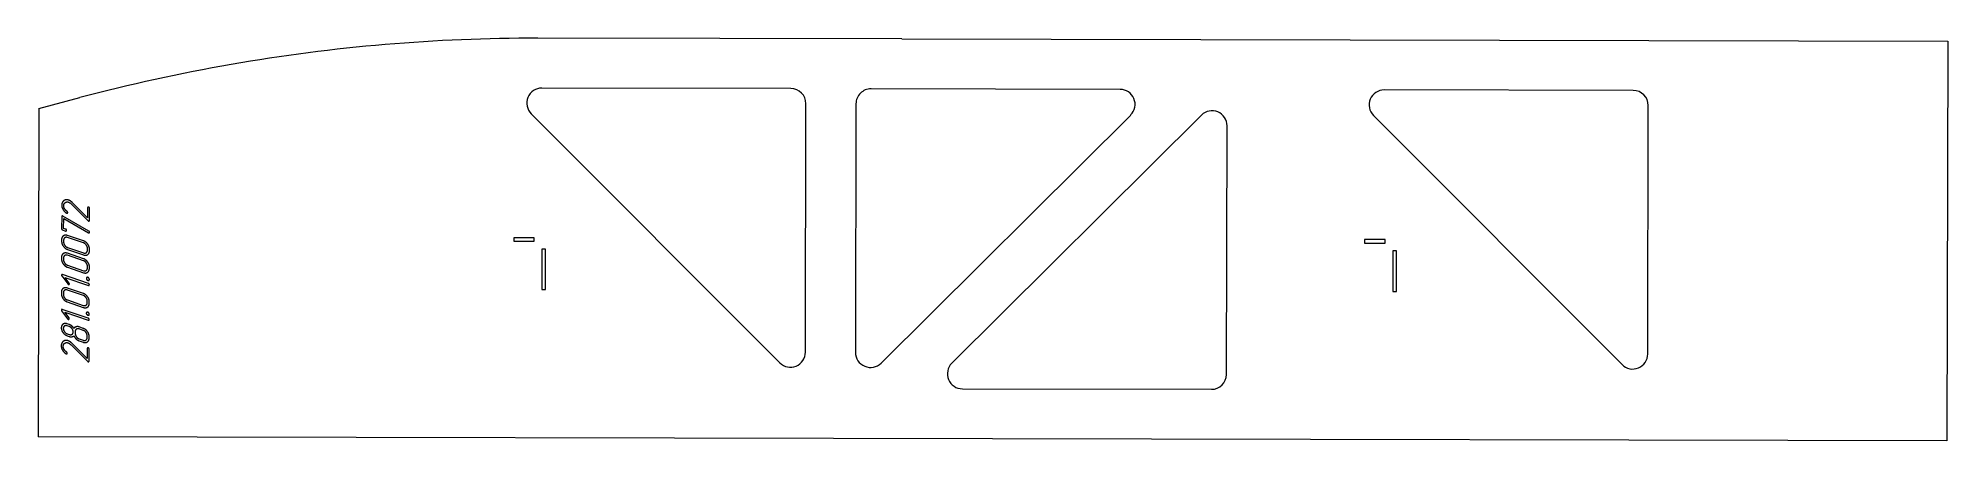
# Model space of a CAD drawing. Header units: millimetres. Extents: x 0 to 1908, y -4 to 399.
import ezdxf

# ---------------------------------------------------------------- set-up
doc = ezdxf.new("R2010")
doc.units = ezdxf.units.MM
doc.linetypes.add('K5LT_BASIC', pattern=[0])
doc.layers.add('Engraving', color=7, linetype='Continuous')

msp = doc.modelspace()

# ---------------------------------------------------------------- linework, layer by layer
at = {"color": 143, "linetype": 'K5LT_BASIC', "lineweight": 15, "true_color": 0x33acca}
for p, q in [((862.6, 398.1), (499, 398.9)), ((862.6, 398.1), (1907.6, 395.9)), ((1907.6, 395.9), (1906.7, -4.1)), ((751.9, 348.4), (503.2, 348.9)), ((1080.7, 347.7), (831.9, 348.2)), ((1593.4, 346.6), (1344.6, 347.1)), ((0.7, 328.5), (0, 0)), ((0.7, 328.5), (41.6, 339.4)), ((766.4, 84.6), (766.9, 333.3)), ((816.9, 333.2), (816.4, 84.5)), ((1607.8, 82.7), (1608.3, 331.5)), ((492.5, 323.3), (740.7, 74)), ((842, 73.8), (1091.3, 322)), ((1162, 321.9), (912.7, 73.6)), ((1187, 62.4), (1187.6, 311.2)), ((1333.9, 321.5), (1582.2, 72.2)), ((475, 199.2), (475, 195.7)), ((495.5, 199.2), (475, 199.2)), ((475, 195.7), (495.5, 195.7)), ((495.5, 195.7), (495.5, 199.2)), ((1325, 197.4), (1325, 193.9)), ((1345.5, 197.3), (1325, 197.4)), ((1325, 193.9), (1345.5, 193.8)), ((1345.5, 193.8), (1345.5, 197.3)), ((506.7, 187.9), (503.2, 187.9)), ((503.2, 187.9), (503.2, 147.4)), ((506.7, 147.4), (506.7, 187.9)), ((1356.7, 186), (1353.2, 186)), ((1353.2, 186), (1353.2, 145.5)), ((1356.7, 145.5), (1356.7, 186)), ((503.2, 147.4), (506.7, 147.4)), ((1353.2, 145.5), (1356.7, 145.5)), ((923.2, 48), (1172, 47.5)), ((1906.7, -4.1), (0, 0))]:
    msp.add_line(p, q, dxfattribs=at)
for centre, start, end in [((503.1, 333.9), 89.8761, 224.8761), ((751.9, 333.4), 359.8761, 89.8761), ((831.9, 333.2), 89.8761, 179.8761), ((1080.7, 332.7), 314.8761, 89.8761), ((1344.5, 332.1), 89.8761, 224.8761), ((1593.3, 331.6), 359.8761, 89.8761), ((1172.6, 311.3), 359.8761, 134.8761), ((751.4, 84.6), 224.8761, 359.8761), ((831.4, 84.4), 179.8761, 314.8761), ((1592.8, 82.8), 224.8761, 359.8761), ((923.2, 63), 134.8761, 269.8761), ((1172, 62.5), 269.8761, 359.8761)]:
    msp.add_arc(centre, 15, start, end, dxfattribs=at)
msp.add_open_spline([(499, 398.9), (448.3, 399), (345.8, 394.7), (192.4, 374.8), (91.4, 352.6), (41.6, 339.4)], degree=3, knots=[0.016225, 0.016225, 0.016225, 0.016225, 1, 2, 3, 3, 3, 3], dxfattribs=at)
at = {"layer": 'Engraving', "color": 143, "linetype": 'K5LT_BASIC', "lineweight": 15, "true_color": 0x33acca}
for p, q in [((31.8, 234), (32.5, 233.5)), ((32.5, 233.5), (33.3, 232.8)), ((33.3, 232.8), (49.8, 216.2)), ((49.3, 219.1), (34.4, 234.1)), ((49.4, 229.1), (49.3, 219.1)), ((23.5, 220.3), (23.4, 208.3)), ((24.7, 220.8), (24.4, 221)), ((50.5, 205.9), (24.7, 220.8)), ((25.4, 208.6), (25.5, 218.3)), ((25.5, 218.3), (50.1, 204.1)), ((28.2, 223.9), (28.6, 223.7)), ((51.3, 216.5), (51.4, 228.4)), ((23.4, 197.5), (23.4, 195.5)), ((24.4, 207), (27.4, 205.9)), ((27.4, 207.9), (25.4, 208.6)), ((25.4, 196.8), (25.4, 194.8)), ((45.3, 196), (29.4, 201.4)), ((45.3, 194), (29.4, 199.4)), ((50.1, 204.1), (50.3, 204)), ((51.3, 204.7), (51.1, 205.4)), ((23.3, 179.7), (23.3, 177.7)), ((25.3, 179), (25.3, 177)), ((29.3, 189.5), (45.2, 184)), ((29.3, 187.5), (45.2, 182)), ((45.2, 178.2), (29.3, 183.6)), ((45.2, 176.2), (29.3, 181.7)), ((29.3, 171.7), (45.2, 166.2)), ((49.2, 186.6), (49.2, 188.6)), ((51.2, 185.9), (51.2, 187.9)), ((23.6, 160.9), (29.5, 152.9)), ((50.1, 153.4), (24.3, 162.3)), ((26.6, 159.5), (50.1, 151.5)), ((30.9, 153.8), (26.6, 159.5)), ((29.3, 169.7), (45.2, 164.2)), ((49.2, 168.8), (49.2, 170.8)), ((51.1, 168.2), (51.2, 170.1)), ((23.2, 144.9), (23.2, 142.9)), ((25.2, 144.2), (25.2, 142.2)), ((29.1, 134.9), (45, 129.4)), ((45.1, 143.4), (29.2, 148.8)), ((45.1, 141.4), (29.2, 146.8)), ((29.2, 136.9), (45, 131.4)), ((49, 134), (49, 136)), ((51, 133.3), (51, 135.3)), ((23.4, 126.1), (29.4, 118.1)), ((50, 118.6), (24.1, 127.5)), ((26.5, 124.7), (50, 116.6)), ((30.8, 119), (26.5, 124.7)), ((23.1, 109.1), (23.1, 108.4)), ((23.1, 108.4), (23.2, 107.8)), ((23.2, 107.8), (23.5, 106.6)), ((27.8, 113.3), (26.7, 113.4)), ((28.4, 113.2), (27.8, 113.3)), ((29, 113), (28.4, 113.2)), ((31.1, 112.3), (29, 113)), ((31.1, 110.3), (29, 111)), ((29, 103.1), (31, 102.4)), ((29, 101.1), (31, 100.4)), ((37, 105.3), (37, 103.3)), ((40.9, 96), (44.9, 94.6)), ((45, 108.5), (41, 109.9)), ((45, 106.5), (41, 107.9)), ((41, 98), (44.9, 96.6)), ((48.9, 99.2), (48.9, 101.2)), ((50.9, 98.5), (50.9, 100.5)), ((27.7, 83.1), (28.1, 82.9)), ((31.3, 93.3), (32, 92.7)), ((32, 92.7), (32.8, 92.1)), ((32.8, 92.1), (49.3, 75.5)), ((48.8, 78.3), (33.9, 93.4)), ((48.9, 88.3), (48.8, 78.3)), ((50.8, 75.8), (50.9, 87.7))]:
    msp.add_line(p, q, dxfattribs=at)
for points in [[(25.5, 236.2), (23.5, 234.6), (23.5, 231.7)], [(23.5, 231.7), (23.5, 229.7), (24.6, 227.7)], [(30.4, 236.8), (27.5, 237.8), (25.5, 236.2)], [(25.5, 231.1), (25.5, 232.1), (25.9, 233)], [(26.3, 228.3), (25.5, 229.8), (25.5, 231.1)], [(25.9, 233), (26.3, 233.8), (27, 234.3)], [(27, 234.3), (28.4, 235.5), (30.4, 234.8)], [(32.3, 235.9), (31.3, 236.5), (30.4, 236.8)], [(30.4, 234.8), (31.1, 234.5), (31.8, 234)], [(34.4, 234.1), (33.2, 235.3), (32.3, 235.9)], [(49.7, 229.7), (49.4, 229.5), (49.4, 229.1)], [(50.4, 229.8), (50, 229.9), (49.7, 229.7)], [(51.1, 229.3), (50.7, 229.6), (50.4, 229.8)], [(51.4, 228.4), (51.4, 228.9), (51.1, 229.3)], [(23.7, 220.9), (23.5, 220.7), (23.5, 220.3)], [(24.4, 221), (24, 221.1), (23.7, 220.9)], [(24.6, 227.7), (25.8, 225.5), (28.2, 223.9)], [(28.9, 225.5), (27.1, 226.9), (26.3, 228.3)], [(28.6, 223.7), (29, 223.5), (29.3, 223.8)], [(29.4, 225), (29.2, 225.3), (28.9, 225.5)], [(29.3, 223.8), (29.5, 224), (29.5, 224.4)], [(29.5, 224.4), (29.5, 224.7), (29.4, 225)], [(49.8, 216.2), (50, 216), (50.2, 215.9)], [(50.2, 215.9), (50.7, 215.8), (51, 215.9)], [(51, 215.9), (51.3, 216.2), (51.3, 216.5)], [(23.4, 208.3), (23.4, 207.3), (24.4, 207)], [(25.2, 201.1), (23.4, 199.9), (23.4, 197.5)], [(23.4, 195.5), (23.4, 193), (25.2, 190.6)], [(29.4, 201.4), (26.9, 202.3), (25.2, 201.1)], [(26.6, 199.2), (25.4, 198.5), (25.4, 196.8)], [(25.4, 194.8), (25.4, 193.2), (26.5, 191.6)], [(26.5, 191.6), (27.7, 190), (29.3, 189.5)], [(29.4, 199.4), (27.7, 200), (26.6, 199.2)], [(28.2, 207.4), (27.9, 207.8), (27.4, 207.9)], [(27.4, 205.9), (27.9, 205.8), (28.1, 206)], [(28.1, 206), (28.4, 206.4), (28.4, 206.6)], [(28.4, 206.6), (28.4, 207), (28.2, 207.4)], [(49.5, 192.8), (47.7, 195.1), (45.3, 196)], [(48.1, 191.8), (47, 193.4), (45.3, 194)], [(49.2, 188.6), (49.2, 190.2), (48.1, 191.8)], [(51.2, 187.9), (51.2, 190.4), (49.5, 192.8)], [(50.3, 204), (50.8, 203.9), (51, 204.1)], [(51.1, 205.4), (50.6, 205.9), (50.5, 205.9)], [(51, 204.1), (51.3, 204.4), (51.3, 204.7)], [(25.1, 183.3), (23.3, 182.2), (23.3, 179.7)], [(23.3, 177.7), (23.3, 175.2), (25.1, 172.9)], [(29.3, 183.6), (26.8, 184.5), (25.1, 183.3)], [(25.1, 172.9), (26.9, 170.5), (29.3, 169.7)], [(25.2, 190.6), (26.9, 188.3), (29.3, 187.5)], [(26.5, 181.4), (25.3, 180.7), (25.3, 179)], [(25.3, 177), (25.3, 175.4), (26.5, 173.8)], [(29.3, 181.7), (27.7, 182.2), (26.5, 181.4)], [(26.5, 173.8), (27.6, 172.3), (29.3, 171.7)], [(45.2, 184), (46.8, 183.5), (48, 184.2)], [(45.2, 182), (47.7, 181.2), (49.5, 182.4)], [(49.4, 175), (47.7, 177.3), (45.2, 178.2)], [(48, 174), (46.9, 175.6), (45.2, 176.2)], [(48, 184.2), (49.2, 185), (49.2, 186.6)], [(49.2, 170.8), (49.2, 172.4), (48, 174)], [(51.2, 170.1), (51.2, 172.6), (49.4, 175)], [(49.5, 182.4), (51.2, 183.6), (51.2, 185.9)], [(23.6, 162.3), (23.3, 162.1), (23.3, 161.7)], [(23.3, 161.7), (23.3, 161.3), (23.6, 160.9)], [(24.3, 162.3), (23.8, 162.5), (23.6, 162.3)], [(29.5, 152.9), (30, 152.4), (30.2, 152.3)], [(31.2, 153), (31.2, 153.4), (30.9, 153.8)], [(30.9, 152.4), (31.2, 152.6), (31.2, 153)], [(45.2, 166.2), (46.8, 165.7), (48, 166.5)], [(45.2, 164.2), (47.7, 163.4), (49.4, 164.6)], [(48, 166.5), (49.2, 167.3), (49.2, 168.8)], [(48.6, 159.4), (48.1, 159.1), (48.1, 158.5)], [(48.1, 158.5), (48.1, 157.8), (48.7, 157.2)], [(49.6, 159.5), (49.1, 159.7), (48.6, 159.4)], [(48.7, 157.2), (49.3, 156.6), (49.6, 156.5)], [(49.4, 164.6), (51.1, 165.9), (51.1, 168.2)], [(50.6, 158.8), (50.2, 159.3), (49.6, 159.5)], [(49.6, 156.5), (50.2, 156.3), (50.7, 156.5)], [(50.9, 152.9), (50.6, 153.3), (50.1, 153.4)], [(51.1, 157.5), (51.1, 158.2), (50.6, 158.8)], [(50.7, 156.5), (51.1, 156.8), (51.1, 157.5)], [(51.1, 152.1), (51.1, 152.5), (50.9, 152.9)], [(25, 148.5), (23.2, 147.3), (23.2, 144.9)], [(23.2, 142.9), (23.2, 140.4), (25, 138)], [(29.2, 148.8), (26.7, 149.7), (25, 148.5)], [(25, 138), (26.8, 135.7), (29.1, 134.9)], [(26.4, 146.6), (25.2, 145.9), (25.2, 144.2)], [(25.2, 142.2), (25.2, 140.6), (26.3, 139)], [(26.3, 139), (27.5, 137.4), (29.2, 136.9)], [(29.2, 146.8), (27.6, 147.4), (26.4, 146.6)], [(30.2, 152.3), (30.6, 152.2), (30.9, 152.4)], [(49.3, 140.2), (47.5, 142.5), (45.1, 143.4)], [(47.9, 139.2), (46.8, 140.8), (45.1, 141.4)], [(47.8, 131.7), (49, 132.4), (49, 134)], [(49, 136), (49, 137.6), (47.9, 139.2)], [(51, 135.3), (51, 137.8), (49.3, 140.2)], [(50.1, 151.5), (50.6, 151.3), (50.9, 151.5)], [(50.9, 151.5), (51.1, 151.9), (51.1, 152.1)], [(23.4, 127.4), (23.2, 127.2), (23.2, 126.8)], [(23.2, 126.8), (23.2, 126.4), (23.4, 126.1)], [(24.1, 127.5), (23.7, 127.7), (23.4, 127.4)], [(29.4, 118.1), (29.9, 117.6), (30.1, 117.5)], [(30.1, 117.5), (30.5, 117.4), (30.8, 117.6)], [(31.1, 118.2), (31.1, 118.6), (30.8, 119)], [(30.8, 117.6), (31.1, 117.8), (31.1, 118.2)], [(45, 131.4), (46.7, 130.9), (47.8, 131.7)], [(45, 129.4), (47.5, 128.6), (49.3, 129.8)], [(48.5, 124.6), (48, 124.2), (48, 123.7)], [(48, 123.7), (48, 123), (48.6, 122.4)], [(49.5, 124.7), (49, 124.9), (48.5, 124.6)], [(48.6, 122.4), (49.2, 121.8), (49.5, 121.7)], [(49.3, 129.8), (51, 131), (51, 133.3)], [(50.5, 123.9), (50, 124.5), (49.5, 124.7)], [(49.5, 121.7), (50.1, 121.5), (50.6, 121.7)], [(50.7, 118.1), (50.5, 118.5), (50, 118.6)], [(50, 116.6), (50.5, 116.5), (50.7, 116.7)], [(51, 122.7), (51, 123.4), (50.5, 123.9)], [(50.6, 121.7), (51, 122), (51, 122.7)], [(51, 117.3), (51, 117.7), (50.7, 118.1)], [(50.7, 116.7), (51, 117.1), (51, 117.3)], [(25, 95.4), (23, 93.8), (23, 91)], [(24.8, 112.7), (23.1, 111.5), (23.1, 109.1)], [(23.5, 106.6), (23.9, 105.4), (24.8, 104.2)], [(26.7, 113.4), (25.7, 113.3), (24.8, 112.7)], [(24.8, 104.2), (26.7, 101.9), (29, 101.1)], [(29.9, 96.1), (27, 97.1), (25, 95.4)], [(26.2, 110.8), (25.1, 110.1), (25.1, 108.4)], [(25.1, 108.4), (25.1, 106.8), (26.2, 105.2)], [(29, 111), (27.4, 111.6), (26.2, 110.8)], [(26.2, 105.2), (27.3, 103.6), (29, 103.1)], [(31.8, 95.1), (30.8, 95.7), (29.9, 96.1)], [(31, 102.4), (32.7, 101.8), (33.8, 102.5)], [(31, 100.4), (32.4, 99.9), (33.6, 100.1)], [(33.6, 110.9), (32.5, 111.8), (31.1, 112.3)], [(33.9, 108.1), (32.8, 109.7), (31.1, 110.3)], [(35.7, 108.5), (34.8, 109.9), (33.6, 110.9)], [(33.6, 100.1), (34.8, 100.3), (35.7, 101)], [(33.8, 102.5), (35, 103.3), (35, 105)], [(35, 105), (35, 106.6), (33.9, 108.1)], [(37.8, 110), (36.4, 109.6), (35.7, 108.5)], [(35.7, 101), (36.6, 99.1), (38, 97.8)], [(38.2, 107.7), (37, 107), (37, 105.3)], [(37, 103.3), (37, 101.6), (38.1, 100.1)], [(41, 109.9), (39.3, 110.5), (37.8, 110)], [(38, 97.8), (39.4, 96.5), (40.9, 96)], [(38.1, 100.1), (39.3, 98.5), (41, 98)], [(41, 107.9), (39.3, 108.5), (38.2, 107.7)], [(44.9, 96.6), (46.5, 96), (47.7, 96.8)], [(49.2, 105.3), (47.4, 107.7), (45, 108.5)], [(47.8, 104.4), (46.6, 106), (45, 106.5)], [(47.7, 96.8), (48.9, 97.6), (48.9, 99.2)], [(48.9, 101.2), (48.9, 102.9), (47.8, 104.4)], [(50.9, 100.5), (50.9, 103), (49.2, 105.3)], [(49.2, 95), (50.9, 96.2), (50.9, 98.5)], [(23, 91), (23, 88.9), (24.1, 87)], [(24.1, 87), (25.3, 84.8), (27.7, 83.1)], [(25, 90.4), (25, 91.4), (25.4, 92.2)], [(25.8, 87.6), (25, 89), (25, 90.4)], [(25.4, 92.2), (25.8, 93.1), (26.5, 93.6)], [(28.4, 84.8), (26.5, 86.1), (25.8, 87.6)], [(26.5, 93.6), (27.8, 94.7), (29.9, 94)], [(28.1, 82.9), (28.5, 82.8), (28.8, 83)], [(28.9, 84.2), (28.7, 84.5), (28.4, 84.8)], [(28.8, 83), (29, 83.2), (29, 83.6)], [(29, 83.6), (29, 84), (28.9, 84.2)], [(29.9, 94), (30.6, 93.8), (31.3, 93.3)], [(33.9, 93.4), (32.7, 94.5), (31.8, 95.1)], [(44.9, 94.6), (47.4, 93.7), (49.2, 95)], [(49.2, 88.9), (48.9, 88.7), (48.9, 88.3)], [(49.9, 89), (49.5, 89.1), (49.2, 88.9)], [(50.5, 88.5), (50.2, 88.9), (49.9, 89)], [(50.9, 87.7), (50.9, 88.1), (50.5, 88.5)], [(49.3, 75.5), (49.5, 75.3), (49.7, 75.2)], [(49.7, 75.2), (50.2, 75), (50.5, 75.2)], [(50.5, 75.2), (50.8, 75.4), (50.8, 75.8)]]:
    msp.add_open_spline(points, degree=2, dxfattribs=at)

doc.saveas('drawing.dxf')
